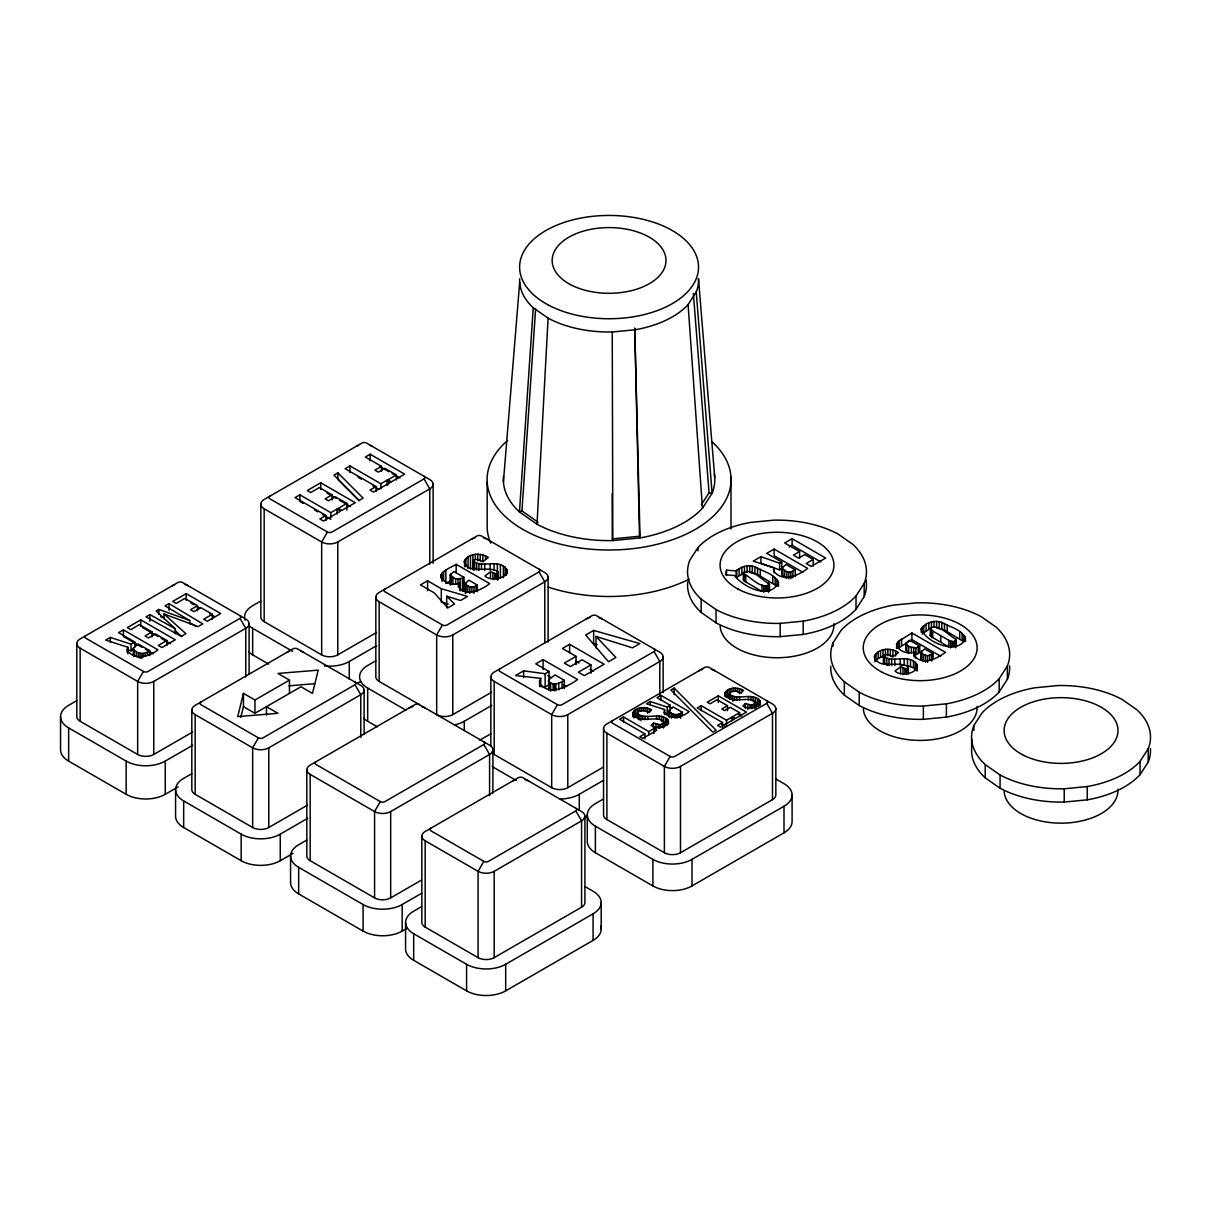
<?xml version="1.0" encoding="UTF-8"?>
<svg xmlns="http://www.w3.org/2000/svg" width="1211" height="1211" viewBox="0 0 1211 1211"><rect width="100%" height="100%" fill="white"/><g stroke="black" fill="none" stroke-linecap="round" stroke-linejoin="round"><path stroke-width="1.5" d="M498.251 572.031L496.253 573.847L490.516 571.819L484.915 575.952C490.833 582.506 512.768 577.405 505.229 567.384C496.147 559.3 482.22 568.277 473.274 561.041L474.061 559.876L477.634 559.406L482.977 561.632L488.351 557.423C481.055 552.594 467.597 552.7 464.131 561.919C469.762 575.74 489.002 564.598 498.251 572.031L498.236 579.403M908.356 667.079L906.343 668.896L900.606 666.867L895.02 671C900.939 677.554 922.858 672.468 915.334 662.432C906.237 654.349 892.325 663.325 883.379 656.09L884.166 654.939L887.724 654.455L893.067 656.68L898.456 652.472C891.145 647.643 877.703 647.749 874.236 656.967C879.867 670.788 899.107 659.662 908.356 667.079L908.341 674.451M714.339 473.879A105.72 61.034 0 0 1 712.098 493.271L702.456 508.196A105.72 61.034 0 0 1 640.044 537.926L612.827 540.575A105.72 61.034 0 0 1 537.018 524.227L548.099 318.16L533.249 307.761A89.463 51.649 0 0 1 519.67 278.833M533.249 307.761L519.458 511.95L537.018 524.227M538.062 522.198L521.956 510.921L535.625 308.623M915.44 658.39L915.44 651.745L913.942 655.166C921.889 666.277 937.072 658.617 945.473 652.351L911.913 632.975L897.775 641.845L896.428 648.052M564.296 688.605L564.296 680.31L554.971 674.921L548.644 679.916L548.886 689.786M503.428 481.736L519.686 282.193M778.643 582.521C769.575 600.353 743.297 587.093 734.426 575.497L725.525 574.847L726.555 570.184L736.106 570.896C741.132 566.46 748.474 564.477 754.907 566.809C762.975 571.88 778.597 574.392 778.643 585.836M965.561 638.076C958.385 656.665 924.735 641.618 921.208 628.842C925.431 622.393 934.62 619.85 941.825 622.363C949.893 627.434 965.515 629.947 965.561 641.391M889.01 658.829L889.01 665.475L883.788 663.371L884.166 661.569M632.853 716.64C631.279 706.77 645.554 705.786 651.609 709.873L649.066 712.431L643.646 710.509L639.014 711.251L637.546 713.052L637.546 718.032M729.416 698.565L729.416 693.585L730.869 691.769L735.501 691.027L740.935 692.949L743.478 690.406C738.014 686.909 725.51 686.758 724.874 694.887C732.034 704.893 746.642 695.659 755.452 701.699L755.785 707.602M289.459 693.373L289.459 680.098L254.961 700.019L243.456 693.373L237.704 716.609L277.97 713.294L266.465 706.664L266.465 714.959M240.807 717.381L243.456 706.664L243.456 693.373M459.696 583.051L458.197 586.457C466.144 597.568 481.327 589.908 489.728 583.657L456.169 564.281C452.157 567.202 434.749 572.833 443.317 580.311C447.919 583.702 454.276 585.609 459.696 583.051L459.696 589.696M782.003 568.141L786.847 571.759L786.847 578.389L784.652 577.359L782.003 574.786L782.003 568.141L786.015 564.493L795.294 569.836L795.294 576.481M782.003 574.786L782.336 566.945M760.917 556.697L753.257 561.117L774.086 567.838L773.965 571.486C783.199 582.627 798.443 575.437 807.676 568.428L774.132 549.067L766.714 553.336L781.746 562.025L781.746 568.655L779.642 569.881L760.917 563.327L760.917 556.697L779.642 563.236L781.746 562.025M450.204 585.004L450.204 575.043L453.943 571.547L463.995 577.359L463.995 590.635L462.466 591.528L462.466 578.252L463.995 577.359M465.327 593.435L465.327 583.475L468.884 580.175L477.331 585.064L477.331 591.695M905.949 643.737L908.689 646.462L908.689 653.107L905.949 650.383L905.949 643.737L908.114 641.164L909.688 640.256L919.739 646.053L919.739 652.699L915.879 654.591L915.879 647.961L919.739 646.053M905.949 650.383L906.388 642.481M921.071 652.184L923.554 654.621L923.554 661.267L921.071 658.829L921.071 652.184L924.629 648.884L933.091 653.758L933.091 658.739M921.071 658.829L921.48 651.018M539.667 686.561L539.591 680.854L540.712 678.357L515.538 675.541L523.652 670.849L545.132 673.74L549.022 671.484L549.022 684.775L545.132 687.015L541.544 686.531M127.064 652.26L127.897 647.264L105.705 640.119L110.337 637.44L131.045 644.176L134.784 642.012L134.784 646.992M670.228 705.271L667.17 707.042L650.262 701.532L646.462 703.727L664.597 709.57L664.203 712.371C670.561 720.606 682.247 717.366 689.135 711.644L660.949 695.371L657.013 697.642L670.228 705.271L670.228 710.251M632.853 713.309C638.318 724.98 654.984 714.959 663.583 721.166L663.446 723.043L660.252 724.708L653.531 723.043L651.094 725.495C655.953 729.264 669.986 727.811 667.882 719.879C659.828 711.538 646.795 720.242 638 714.006L637.546 713.052M755.785 702.622L752.107 705.241L745.386 703.561L742.948 706.013C747.823 709.782 761.84 708.344 759.751 700.397C751.683 692.056 738.665 700.76 729.87 694.539L729.416 693.585M134.058 653.41L133.361 655.741L133.21 648.324L138.236 643.995L149.664 650.595L149.664 655.575M668.941 717.079L668.941 710.448L673.059 706.906L682.383 712.295L682.383 715.61M240.005 615.688A3.255 1.877 0 0 1 240.005 618.352L147.999 671.469A3.255 1.877 0 0 1 143.398 671.469L137.66 681.43L137.66 754.468A11.383 6.57 0 0 0 153.752 754.468L192.488 732.095M424.032 476.256A3.255 1.877 0 0 1 424.032 478.905L332.011 532.023A3.255 1.877 0 0 1 327.424 532.023L321.672 541.983L321.672 654.863A11.383 6.57 0 0 0 337.763 654.863L376.515 632.505M355.02 682.096A3.255 1.877 0 0 1 355.02 684.745L263.014 737.862A3.255 1.877 0 0 1 258.412 737.862L252.66 747.823L252.66 827.507A11.383 6.57 0 0 0 268.766 827.507L307.503 805.133M539.031 569.215A3.255 1.877 0 0 1 539.031 571.864L447.026 624.982A3.255 1.877 0 0 1 442.424 624.982L436.671 634.942L436.671 714.626A11.383 6.57 0 0 0 452.778 714.626L491.515 692.253M483.825 741.843A3.255 1.877 0 0 1 483.825 744.508L384.916 801.606A3.255 1.877 0 0 1 380.315 801.606L374.577 811.567L374.577 897.896A11.383 6.57 0 0 0 390.669 897.896L421.473 880.109M654.046 648.884A3.255 1.877 0 0 1 654.046 651.548L562.04 704.666A3.255 1.877 0 0 1 557.438 704.666L551.686 714.626L551.686 787.665A11.383 6.57 0 0 0 567.777 787.665L603.29 767.168M575.83 808.252A3.255 1.877 0 0 1 575.83 810.901L488.427 861.369A3.255 1.877 0 0 1 483.825 861.369L478.073 871.33L478.073 957.644A11.383 6.57 0 0 0 494.179 957.644L581.583 907.19A11.383 6.57 0 0 0 584.913 902.543L584.913 816.214M766.745 700.685A3.255 1.877 0 0 1 766.745 703.334L674.739 756.451A3.255 1.877 0 0 1 670.137 756.451L664.385 766.412L664.385 852.741A11.383 6.57 0 0 0 680.491 852.741L772.497 799.623A11.383 6.57 0 0 0 775.827 794.976L775.827 708.647M548.099 318.16A89.463 51.649 0 0 0 612.251 331.981L635.275 329.755A89.463 51.649 0 0 0 688.09 304.597L696.249 291.957A89.463 51.649 0 0 0 698.475 278.545L714.732 477.406M701.336 504.73L709.056 492.786L693.358 293.365M864.185 596.629L864.185 583.354A89.463 51.649 0 0 0 852.847 544.375L837.982 533.975A89.463 51.649 0 0 0 773.829 520.155L750.805 522.38A89.463 51.649 0 0 0 697.99 547.539L689.831 560.178A89.463 51.649 0 0 0 701.169 599.157L701.169 612.433L716.034 622.832A89.463 51.649 0 0 0 780.172 636.653L803.211 634.428A89.463 51.649 0 0 0 856.01 609.269L864.185 596.629A89.463 51.649 0 0 0 866.001 579.857M701.169 599.157L716.034 609.557A89.463 51.649 0 0 0 780.172 623.377L803.211 621.152A89.463 51.649 0 0 0 856.01 595.994L864.185 583.354M833.017 646.159L833.017 642.844L841.191 630.22A89.463 51.649 0 0 1 893.99 605.046L917.03 602.821A89.463 51.649 0 0 1 981.167 616.641L996.032 627.041A89.463 51.649 0 0 1 1007.37 666.02L1007.37 679.31L999.196 691.935A89.463 51.649 0 0 1 946.397 717.094L923.357 719.334A89.463 51.649 0 0 1 859.22 705.498L844.355 695.114A89.463 51.649 0 0 1 830.776 666.186M833.017 642.844A89.463 51.649 0 0 0 844.355 681.823L859.22 692.223A89.463 51.649 0 0 0 923.357 706.043L946.397 703.818A89.463 51.649 0 0 0 999.196 678.66L1007.37 666.02M973.871 730.551L973.871 725.571L982.045 712.946A89.463 51.649 0 0 1 1034.845 687.787L1057.884 685.547A89.463 51.649 0 0 1 1122.022 699.383L1136.887 709.782A89.463 51.649 0 0 1 1148.225 748.761L1148.225 762.037L1140.051 774.662A89.463 51.649 0 0 1 1087.251 799.835L1064.227 802.06A89.463 51.649 0 0 1 1000.074 788.24L985.209 777.84A89.463 51.649 0 0 1 971.646 752.273L971.646 738.998M973.871 725.571A89.463 51.649 0 0 0 985.209 764.565L1000.074 774.964A89.463 51.649 0 0 0 1064.227 788.785L1087.251 786.544A89.463 51.649 0 0 0 1140.051 761.386L1148.225 748.761M874.675 661.842L878.157 658.542L882.986 656.483L882.986 649.838M633.656 717.926L637.728 715.217M744.508 566.385L744.508 573.03L736.106 577.541L736.106 570.896M922.101 633.974L928.776 629.508L928.776 622.878M940.675 656.226L911.913 639.62L897.775 648.49L897.775 641.845M769.424 584.701C760.553 589.545 751.032 577.117 743.403 573.499L743.387 572.606C752.243 567.762 761.749 580.236 769.363 583.808L769.424 591.346L769.363 583.808M948.864 640.347L953.799 641.739L956.281 639.363C948.667 635.805 939.161 623.317 930.305 628.161L930.305 635.699L931.198 636.638L948.864 646.992L948.864 640.347L932.712 631.022L930.305 628.161M744.432 578.343L743.387 579.252L744.281 581.083L761.946 591.422L761.946 584.792M729.582 689.089L729.582 695.735L726.464 697.506L726.464 690.875M325.971 515.447L319.886 518.959L323.458 521.033L340.624 511.118L337.052 509.059L330.785 512.677L299.859 494.815L295.045 497.6L325.971 515.447L325.971 520.427M346.846 510.043L346.846 503.398L338.278 508.348L341.865 510.406L355.232 502.686L320.733 482.765L307.276 490.531L310.727 492.529L319.371 487.533L332.026 494.845L332.026 499.825M337.899 472.85L333.979 475.121L359.152 500.415L363.118 498.13L337.899 472.85L337.899 479.495L359.137 500.779M376.061 486.534L369.976 490.046L373.548 492.105L390.714 482.205L387.142 480.131L380.875 483.749L349.949 465.902L345.135 468.672L376.061 486.534L376.061 491.515M387.868 484.839L387.868 479.859L391.32 481.857L404.641 474.152L370.142 454.231L365.328 457.016L381.48 466.341L381.48 471.321M332.026 494.845L325.078 498.841L328.484 500.809L335.432 496.813L346.846 503.398M381.48 466.341L374.865 470.156L378.286 472.123L384.886 468.309L396.391 474.939L396.391 479.919M127.064 648.945L127.412 650.685C135.193 660.752 149.498 656.801 157.914 649.807L123.416 629.887L118.602 632.657L134.784 642.012M166.861 645.493L166.861 640.513L158.308 645.448L161.88 647.522L175.262 639.802L140.748 619.881L127.291 627.646L130.743 629.644L139.386 624.649L152.041 631.945L152.041 636.925M175.338 633.807L175.338 628.827L149.907 614.582L146.031 616.823L181.181 636.38L185.858 633.671L164.015 613.977L164.015 618.957M189.703 623.862L189.703 620.532L158.853 609.421L156.128 610.995L175.338 628.827M164.015 613.977L198.089 626.617L202.812 623.877L168.95 603.593L165.029 605.863L189.703 620.532M212.319 619.245L212.319 614.265L203.751 619.215L207.338 621.273L220.705 613.553L186.206 593.632L172.749 601.413L176.201 603.396L184.844 598.401L197.499 605.712L197.499 610.692M387.868 479.859L396.391 474.939M152.041 631.945L145.093 635.957L148.514 637.925L155.447 633.913L166.861 640.513M197.499 605.712L190.551 609.723L193.957 611.691L200.905 607.68L212.319 614.265M127.594 649.686L131.045 650.807L133.543 649.368M133.21 648.324C136.056 654.349 144.911 654.909 149.664 650.595M264.165 508.787L321.672 541.983A11.383 6.57 0 0 0 337.763 541.983L429.769 488.866A11.383 6.57 0 0 0 429.769 479.571L366.524 443.044A3.255 1.877 0 0 0 361.922 443.044L264.165 499.492A11.383 6.57 0 0 0 264.165 508.787L264.165 621.667L321.672 654.863M76.717 700.669L68.649 705.332A27.656 15.97 0 0 0 68.649 727.902L68.649 761.113L126.156 794.31A27.656 15.97 0 0 0 165.256 794.31L178.168 786.847M260.728 601.065L252.66 605.727A27.656 15.97 0 0 0 245.091 620.138M80.153 648.218L137.66 681.43A11.383 6.57 0 0 0 153.752 681.43L245.757 628.312A11.383 6.57 0 0 0 245.757 619.003L182.513 582.491A3.255 1.877 0 0 0 177.911 582.491L80.153 638.924A11.383 6.57 0 0 0 80.153 648.218L80.153 721.272L137.66 754.468M446.723 596.221L460.528 600.505L467.522 596.463L441.304 588.697L427.589 580.78L420.474 584.898L434.174 592.815L447.767 607.877L454.473 604.001L446.723 596.221L446.723 607.846M451.748 580.114L445.86 583.52L445.86 570.23M68.649 727.902L126.156 761.098A27.656 15.97 0 0 0 165.256 761.098L192.7 745.265M243.456 706.664L254.961 713.294L300.964 686.743L312.468 693.373L318.221 670.137L277.97 673.452L289.459 680.098M465.327 583.475C467.718 587.653 473.773 587.865 477.331 585.064M324.321 665.868A27.656 15.97 0 0 0 349.268 661.509L376.712 645.66M375.743 660.828L367.675 665.49A27.656 15.97 0 0 0 367.675 688.06L367.675 721.272L377.257 726.797M191.732 773.708L183.663 778.37A27.656 15.97 0 0 0 183.663 800.94L183.663 827.507L241.156 860.703A27.656 15.97 0 0 0 280.271 860.703L293.183 853.255M357.336 683.413L360.575 681.536M379.164 601.746L436.671 634.942A11.383 6.57 0 0 0 452.778 634.942L544.783 581.825A11.383 6.57 0 0 0 544.783 572.531L481.524 536.004A3.255 1.877 0 0 0 476.922 536.004L379.164 592.451A11.383 6.57 0 0 0 379.164 601.746L379.164 681.43L489.577 745.174A11.383 6.57 0 0 1 489.577 754.468L489.577 795.748M195.153 714.626L252.66 747.823A11.383 6.57 0 0 0 268.766 747.823L360.772 694.705A11.383 6.57 0 0 0 360.772 685.411L297.512 648.884A3.255 1.877 0 0 0 292.911 648.884L195.153 705.332A11.383 6.57 0 0 0 195.153 714.626L195.153 794.31L252.66 827.507M539.591 680.854L539.667 683.231C548.946 696.628 567.611 686.652 577.602 679.538L543.103 659.617L535.777 663.855L549.022 671.484M590.938 673.225L590.938 664.93L578.358 672.181L584.353 675.647L604.122 664.233L569.624 644.313L562.419 648.46L576.058 656.347L576.058 664.642M596.024 636.426L632.49 647.855L639.877 643.586L593.662 630.431L585.7 635.033L608.467 661.721L615.854 657.452L596.024 636.426L596.024 648.036M576.058 656.347L564.356 663.098L570.336 666.55L582.037 659.783L590.938 664.93M455.306 724.723A27.656 15.97 0 0 0 464.282 721.272L491.711 705.423M183.663 800.94L241.156 834.152A27.656 15.97 0 0 0 280.271 834.152L307.7 818.303M813.232 566.082L813.232 559.437L806.148 563.524L811.158 566.415L825.66 558.059L792.1 538.683L784.698 542.967L799.608 551.565L799.608 558.21M789.133 547.039L792.1 545.328L820.861 561.919M548.886 681.49C553.185 686.319 559.876 683.216 564.296 680.31M799.608 551.565L793.432 555.138L798.609 558.12L804.785 554.562L813.232 559.437M306.777 840.086L298.663 844.763A27.656 15.97 0 0 0 298.663 867.348L298.663 893.9L363.073 931.092A27.656 15.97 0 0 0 402.173 931.092L407.032 928.277M490.743 733.866L482.674 738.528A27.656 15.97 0 0 0 479.874 740.436M786.847 571.759L790.874 572.061L795.294 569.836M419.43 704.666A3.255 1.877 0 0 0 414.828 704.666L310.167 765.095A11.383 6.57 0 0 0 310.167 774.389L374.577 811.567A11.383 6.57 0 0 0 390.669 811.567L489.577 754.468L483.825 744.508M494.179 681.43L551.686 714.626A11.383 6.57 0 0 0 567.777 714.626L659.798 661.509A11.383 6.57 0 0 0 659.798 652.214L596.539 615.688A3.255 1.877 0 0 0 591.937 615.688L494.179 672.135A11.383 6.57 0 0 0 494.179 681.43L494.179 754.468L551.686 787.665M644.857 733.836L639.877 736.712L642.799 738.392L656.831 730.294L653.91 728.613L648.793 731.565L623.529 716.973L619.593 719.243L644.857 733.836L644.857 738.816M674.149 688.105L670.894 689.982L712.84 732.155L716.14 730.263L674.149 688.105L674.149 694.736M668.941 710.448C671.272 715.353 678.493 715.822 682.383 712.295M722.558 722.543L717.578 725.419L720.5 727.1L734.532 719.001L731.611 717.306L726.494 720.273L701.214 705.68L697.279 707.951L722.558 722.543L722.558 727.523M739.618 716.004L739.618 712.689L732.61 716.73L735.546 718.411L746.476 712.113L718.274 695.825L707.269 702.183L710.1 703.803L717.154 699.731L727.493 705.695L727.493 710.675M727.493 705.695L721.832 708.98L724.602 710.585L730.278 707.3L739.618 712.689M559.739 798.988A27.656 15.97 0 0 0 579.282 794.31L603.502 780.323M298.663 867.348L363.073 904.526A27.656 15.97 0 0 0 402.173 904.526L421.625 893.294M603.456 798.942L595.388 803.604A27.656 15.97 0 0 0 595.388 826.174L595.388 852.741L652.896 885.937A27.656 15.97 0 0 0 691.996 885.937L784.001 832.82A27.656 15.97 0 0 0 792.1 821.527L792.1 794.976M421.761 906.494L413.678 911.172A27.656 15.97 0 0 0 413.678 933.742L413.678 960.308L466.583 990.855A27.656 15.97 0 0 0 505.683 990.855L593.087 940.387A27.656 15.97 0 0 0 600.656 925.976M584.126 818.076L587.35 816.199M425.167 840.782L478.073 871.33A11.383 6.57 0 0 0 494.179 871.33L581.583 820.861A11.383 6.57 0 0 0 581.583 811.567L522.925 777.704A3.255 1.877 0 0 0 518.338 777.704L425.167 831.488A11.383 6.57 0 0 0 425.167 840.782L425.167 927.111L478.073 957.644M606.893 733.215L664.385 766.412A11.383 6.57 0 0 0 680.491 766.412L772.497 713.294A11.383 6.57 0 0 0 772.497 704L709.237 667.488A3.255 1.877 0 0 0 704.651 667.488L606.893 723.921A11.383 6.57 0 0 0 606.893 733.215L606.893 819.544L664.385 852.741M923.554 654.621L927.611 655.726L933.091 653.758M413.678 933.742L466.583 964.289A27.656 15.97 0 0 0 505.683 964.289L593.087 913.821A27.656 15.97 0 0 0 593.087 891.251L585.064 886.619M595.388 826.174L652.896 859.371A27.656 15.97 0 0 0 691.996 859.371L784.001 806.254A27.656 15.97 0 0 0 784.001 783.684L776.009 779.067M450.204 575.043L455.624 579.025L462.466 578.252M521.956 510.921L519.458 511.95A105.72 61.034 0 0 1 503.504 476.423M915.44 651.745C908.886 654.682 898.638 651.866 896.428 644.736M908.689 646.462L915.879 647.961M612.16 493.8L612.282 538.895L639.499 536.261L640.044 537.926L634.746 328.075L639.499 536.261M288.945 685.835L314.557 683.715M776.962 579.539L776.962 586.185L757.586 574.483L749.685 572.44L749.685 565.794M963.88 635.094L963.88 641.739L944.489 630.038L936.603 627.994L936.603 621.364M709.056 492.786L712.098 493.271L696.249 291.957M916.606 663.719L916.606 670.349L913.488 667.836L907.493 665.656L907.493 659.026M597.22 644.721L593.662 643.707L593.662 630.431M448.297 604.047L441.304 601.973L441.304 588.697M663.795 712.583L667.17 713.688L667.17 707.042M160.579 616.687L164 617.913M755.376 704.166L758.797 706.104L758.797 699.458M663.507 723.648L666.928 725.571L666.928 718.94M802.893 572.303L774.132 555.698L774.132 549.067M379.558 466.311L388.958 471.745M392.107 473.562L399.948 478.088M358.093 477.24L361.347 479.117M372.746 485.687L379.255 489.456M738.634 714.233L741.768 716.034M327 493.028L336.416 498.463M339.549 500.264L350.524 506.607M721.756 724.178L724.905 725.995M462.557 581.25L465.766 583.096M668.775 706.528L671.908 708.344M303.113 503.337L299.859 501.46L299.859 494.815M314.512 509.907L317.766 511.799M322.641 514.614L330.785 519.307M575.891 661.206L579.025 663.022M590.014 669.365L593.148 671.166M327.424 532.023L269.917 498.826A3.255 1.877 0 0 1 269.917 496.177M547.796 675.617L550.944 677.433M563.478 684.669L566.627 686.486M442.424 624.982L384.916 591.785A3.255 1.877 0 0 1 384.916 589.136M670.137 756.451L612.645 723.255A3.255 1.877 0 0 1 612.645 720.606M557.438 704.666L499.931 671.469A3.255 1.877 0 0 1 499.931 668.805M367.675 688.06L406.003 710.206M248.633 625.36A27.656 15.97 0 0 0 252.66 628.312L292.593 651.367M492.256 766.639L516.219 780.474M190.914 602.987L194.048 604.804M197.181 606.62L200.315 608.422M209.73 613.856L214.438 616.566M248.633 651.912A27.656 15.97 0 0 0 252.66 654.863L268.63 664.082M142.323 627.419L158.005 636.471M161.139 638.288L170.554 643.722M142.232 647.385L123.416 636.517L123.416 629.887M145.381 649.202L153.222 653.728M380.315 801.606L315.92 764.429A3.255 1.877 0 0 1 315.92 761.764M483.825 861.369L430.919 830.822A3.255 1.877 0 0 1 430.919 828.173M143.398 671.469L85.905 638.273A3.255 1.877 0 0 1 85.905 635.608M258.412 737.862L200.905 704.666A3.255 1.877 0 0 1 200.905 702.002M306.837 769.742L306.837 856.056A11.383 6.57 0 0 0 310.167 860.703L374.577 897.896M189.915 622.787L196.364 626.662M174.944 630.462L181.771 636.623M768.501 589.515L769.363 590.453M766.745 703.334L772.497 713.294L772.497 799.623M654.046 651.548L659.798 661.509L659.798 695.22M539.031 571.864L544.783 581.825L544.783 642.98M424.032 478.905L429.769 488.866L429.769 564.114M575.83 810.901L581.583 820.861L581.583 907.19M355.02 684.745L360.772 694.705L360.772 737.317M240.005 618.352L245.757 628.312L245.757 676.994M612.282 538.895L612.827 540.575L612.251 331.981M688.09 304.597L702.456 508.196M930.305 634.806L930.305 635.699M1140.051 761.386L1140.051 774.662M1087.251 786.544L1087.251 799.835M1064.227 788.785L1064.227 802.06M1000.074 774.964L1000.074 788.24M999.196 678.66L999.196 691.935M985.209 764.565L985.209 777.84M965.031 636.592L965.031 641.573M962.094 633.565L962.094 640.21M959.672 632.006L959.672 638.636M956.281 639.363L956.342 646.901M955.373 641.134L955.373 647.779M953.799 641.739L953.799 646.719M952.255 641.739L952.255 646.719M950.65 641.225L950.65 647.87M947.214 624.8L947.214 631.446M946.397 703.818L946.397 717.094M944.489 623.408L944.489 630.038M941.825 622.363L941.825 629.009M940.78 635.684L940.78 642.33M939.191 621.682L939.191 628.327M934.029 621.44L934.029 626.42M932.712 631.022L932.712 637.652M931.804 654.5L931.804 661.145M931.426 621.939L931.426 628.585M931.198 630.008L931.198 636.638M929.715 655.408L929.715 660.389M927.611 655.726L927.611 662.356M926.082 624.225L926.082 630.87M925.567 655.469L925.567 662.114M923.721 625.799L923.721 632.43M923.357 706.043L923.357 719.334M922.101 627.328L922.101 632.309M921.798 653.35L921.798 659.995M921.208 628.842L921.208 632.157M918.21 646.946L918.21 653.592M917.332 665.036L917.332 668.351M917.121 667.761L917.121 671.076M915.334 662.432L915.334 669.077M914.063 653.44L914.063 656.771M913.699 648.218L913.699 653.198M913.488 661.191L913.488 667.836M911.913 632.975L911.913 639.62M911.368 647.734L911.368 652.714M910.521 659.798L910.521 666.444M907.887 666.383L907.69 673.407M906.736 645.054L906.736 651.7M906.343 668.896L906.343 673.876M904.874 668.76L904.874 673.74M904.148 658.739L904.148 665.384L900.242 665.399L900.242 658.754M903.028 668.063L903.028 674.709M901.605 638.939L901.605 645.569M900.606 666.867L900.606 673.498M899.379 640.392L899.379 647.037M896.791 643.298L896.791 648.279M895.656 651.094L895.656 656.074M894.808 658.981L894.808 665.611M892.946 650.095L892.946 656.74L890.342 656.12L890.342 649.474M891.599 659.026L891.599 665.656M887.86 649.217L887.86 655.862M886.785 658.33L886.785 664.975M885.423 649.353L885.423 655.984M884.741 657.422L884.741 664.052M883.788 656.74L883.788 663.371M883.379 656.09L883.379 662.735M880.564 650.685L880.564 657.331M878.157 651.896L878.157 658.542M875.992 653.471L875.992 660.116M874.675 655.196L874.675 660.177M859.22 692.223L859.22 705.498M856.01 595.994L856.01 609.269M844.355 681.823L844.355 695.114M803.211 621.152L803.211 634.428M792.887 571.229L792.887 577.874M792.1 538.683L792.1 545.328M790.874 572.061L790.874 578.707M788.876 572.213L788.876 578.843M784.652 570.729L784.652 577.359M784.001 806.254L784.001 832.82M782.806 569.397L782.806 576.042M780.172 623.377L780.172 636.653M779.642 563.236L779.642 569.881M778.128 581.038L778.128 586.018M775.176 578.01L775.176 584.641M774.086 567.838L774.086 572.818M772.769 576.436L772.769 583.081M768.501 582.885L768.455 592.224M766.896 586.185L766.896 591.165M765.352 586.169L765.352 591.15M763.732 585.67L763.732 592.315M760.296 569.246L760.296 575.891M760.296 701.366L760.296 704.696M759.751 700.397L759.751 705.377M757.586 567.838L757.586 574.483M757.435 698.535L757.435 705.18M755.376 697.536L755.301 708.541M754.907 566.809L754.907 573.439M754.029 704.53L754.029 707.845M753.287 696.87L753.287 701.85M752.273 566.127L752.273 572.758M752.107 705.241L752.107 708.556M751.047 696.567L751.047 699.882M751.092 705.317L751.092 708.632M750.048 705.211L750.048 708.541M748.489 696.507L748.489 699.837M747.838 704.62L747.838 709.601M747.126 565.885L747.126 572.515M745.794 575.467L745.794 582.097M745.386 703.561L745.386 708.541M744.281 574.438L744.281 581.083M743.387 572.606L743.403 580.145M741.859 567.323L741.859 573.953M741.45 689.483L741.45 692.798M739.437 688.787L739.437 693.767M739.573 696.84L739.573 700.155M739.164 568.67L739.164 575.316M737.423 688.332L737.423 691.648M736.803 570.23L736.803 576.875M736.803 696.84L736.803 700.155M735.395 688.105L735.395 691.436M734.638 696.673L734.638 699.988M733.397 688.166L733.397 691.481M732.822 696.264L732.822 701.245M731.611 717.306L731.611 720.636M731.459 688.484L731.459 691.814M731.081 695.462L731.081 698.792M730.99 477.073L730.99 523.561A121.978 70.435 0 0 1 730.944 529.071M729.87 694.539L729.87 699.519M727.781 689.982L727.781 696.628M726.555 570.184L726.555 575.164M726.494 720.273L726.494 725.253M725.51 691.814L725.51 696.794M724.935 692.798L724.935 696.113M718.274 695.825L718.274 702.471M716.034 609.557L716.034 622.832M701.214 705.68L701.214 710.66M697.99 547.539L697.99 550.869M691.996 859.371L691.996 885.937M680.643 713.294L680.643 718.274M680.491 766.412L680.491 852.741M678.947 714.127L678.947 717.457M677.403 714.596L677.403 717.926M675.98 714.732L675.98 718.062M674.588 714.535L674.588 717.866M673.134 714.036L673.134 717.351M671.484 713.188L671.484 718.168M669.532 711.75L669.532 716.715M669.062 711.069L669.062 716.049M668.427 720.848L668.427 724.163M667.882 719.879L667.882 723.194M665.566 718.017L665.566 724.662M664.597 709.57L664.597 714.551M663.916 722.104L663.916 727.084M663.507 717.003L663.446 728.023M663.128 656.862L663.128 692.435M662.16 724.011L662.16 727.327M661.433 716.352L661.433 721.332M660.949 695.371L660.949 700.352M660.252 724.708L660.252 728.023M659.178 716.034L659.178 719.364M659.238 724.784L659.238 728.114M658.194 724.693L658.194 728.008M656.619 715.989L656.619 719.304M655.984 724.102L655.984 729.083M653.91 728.613L653.91 733.594M653.531 723.043L653.531 728.023M652.896 859.371L652.896 885.937M650.262 701.532L650.262 704.863M649.596 708.95L649.596 712.265M648.793 731.565L648.793 734.88M647.567 708.253L647.567 713.234M647.718 716.306L647.718 719.637M645.554 707.799L645.554 711.129M644.948 716.306L644.948 719.637M643.541 707.587L643.541 710.902M642.769 716.155L642.769 719.47M641.527 707.633L641.527 710.963M640.967 715.731L640.967 720.712M639.59 707.966L639.59 711.281M639.226 714.944L639.226 719.924M638 714.006L638 718.986M637.728 708.571L637.728 713.551M635.911 709.449L635.911 716.095M634.594 710.342L634.594 716.988M633.656 711.281L633.656 716.261M633.065 712.28L633.065 715.595M623.529 716.973L623.529 721.953M603.547 728.568L603.547 814.882A11.383 6.57 0 0 0 606.893 819.544M601.186 902.543L601.186 929.094M593.087 913.821L593.087 940.387M587.29 814.882L587.29 841.448A27.656 15.97 0 0 0 595.388 852.741M579.282 794.31L579.282 810.235M569.624 644.313L569.624 652.608M567.777 714.626L567.777 787.665M562.071 681.581L562.071 688.226M558.74 683.216L558.74 689.846M555.819 684.003L555.819 690.633M554.471 684.079L554.471 690.724M553.155 683.927L553.155 690.573M550.627 682.959L550.627 691.269M548.644 679.916L548.644 689.876M548.114 577.178L548.114 642.027M545.132 673.74L545.132 687.015M543.103 659.617L543.103 669.577M540.712 678.357L540.712 686.652M523.652 670.849L523.652 677.494M507.242 569.972L507.242 573.303M506.501 568.655L506.501 575.301M505.683 964.289L505.683 990.855M505.229 567.384L505.229 575.679M503.398 566.142L503.398 577.768M500.415 564.75L500.415 578.025L497.388 577.253L497.388 563.963M497.797 571.335L497.797 579.63M497.6 573.363L497.6 580.008M496.253 573.847L496.253 578.828M494.769 573.696L494.769 578.676M494.179 871.33L494.179 957.644M494.043 563.69L494.043 570.32M492.922 573.015L492.922 579.66M492.907 749.821L492.907 792.978M490.849 676.782L490.849 746.067M490.516 571.819L490.516 578.449M490.137 563.705L490.137 570.351M487.17 482.069L487.17 528.541A121.978 70.435 0 0 0 490.743 543.149M485.55 556.046L485.55 559.361M484.718 563.917L484.718 570.563M482.841 555.047L482.841 561.692M481.494 563.963L481.494 568.943M480.252 554.426L480.252 561.056M478.905 563.781L478.905 570.411M477.755 554.169L477.755 560.799M476.68 563.282L476.68 569.927M476.059 585.806L476.059 590.786M475.317 554.29L475.317 559.27M474.651 562.373L474.651 569.003M474.061 559.876L474.061 569.836M473.97 586.699L473.97 593.345M473.698 561.677L473.698 569.987M473.41 560.436L473.41 570.396M472.88 554.789L472.88 568.065M471.866 587.017L471.866 591.997M470.474 555.637L470.474 568.913M469.823 586.775L469.823 593.405M468.067 556.848L468.067 568.459M467.809 585.927L467.809 592.557M466.583 964.289L466.583 990.855M466.053 584.656L466.053 592.951M465.887 558.422L465.887 566.718M464.585 560.148L464.585 566.778M464.282 721.272L464.282 730.49M460.135 579.252L460.135 590.877M457.955 579.509L457.955 584.489M456.169 564.281L456.169 572.576M455.624 579.025L455.624 584.005M452.944 577.768L452.944 584.413M452.778 634.942L452.778 714.626M450.992 576.36L450.992 584.656M450.643 573.787L450.643 583.747M443.635 571.698L443.635 579.993M442.03 573.151L442.03 581.447M441.046 574.589L441.046 577.919M433.114 484.218L433.114 563.236M427.589 580.78L427.589 590.741M421.837 836.135L421.837 922.449A11.383 6.57 0 0 0 425.167 927.111M405.579 922.449L405.579 949.015A27.656 15.97 0 0 0 413.678 960.308M402.173 904.526L402.173 931.092M390.669 811.567L390.669 897.896M387.142 480.131L387.142 485.111M380.875 483.749L380.875 488.729M375.834 597.099L375.834 676.782A11.383 6.57 0 0 0 379.164 681.43M370.142 454.231L370.142 460.876M364.102 690.058L364.102 734.532M363.073 904.526L363.073 931.092M349.949 465.902L349.949 472.532M349.268 661.509L349.268 679.22M337.763 541.983L337.763 654.863M337.052 509.059L337.052 514.039M330.785 512.677L330.785 517.657M320.733 482.765L320.733 489.411M310.167 774.389L310.167 860.703M290.564 856.056L290.564 882.622A27.656 15.97 0 0 0 298.663 893.9M280.271 834.152L280.271 860.703M268.766 747.823L268.766 827.507M260.834 504.139L260.834 617.02A11.383 6.57 0 0 0 264.165 621.667M254.961 700.019L254.961 713.294M252.66 628.312L252.66 654.863M249.103 623.665L249.103 674.224M241.156 834.152L241.156 860.703M191.822 709.979L191.822 789.663A11.383 6.57 0 0 0 195.153 794.31M186.206 593.632L186.206 600.278M175.565 789.663L175.565 816.214A27.656 15.97 0 0 0 183.663 827.507M168.95 603.593L168.95 610.238M165.256 761.098L165.256 794.31M158.853 609.421L158.853 614.401M153.752 681.43L153.752 754.468M149.907 614.582L149.907 621.228M147.53 651.821L147.53 655.136M145.456 652.85L145.456 656.165M143.564 653.425L143.564 656.74M141.823 653.592L141.823 658.572M140.748 619.881L140.748 626.511M140.113 653.35L140.113 658.33M138.342 652.729L138.342 657.709M136.328 651.7L136.328 656.68M133.921 649.913L133.921 656.559M131.045 644.176L131.045 650.807M127.897 647.264L127.897 653.91M126.156 761.098L126.156 794.31M110.337 637.44L110.337 642.42M76.808 643.571L76.808 716.624A11.383 6.57 0 0 0 80.153 721.272M60.55 716.624L60.55 749.821A27.656 15.97 0 0 0 68.649 761.113M698.898 670.803A11.383 6.57 0 0 1 702.592 669.38M711.296 669.38A11.383 6.57 0 0 1 714.99 670.803M512.586 781.019A11.383 6.57 0 0 1 516.28 779.596M524.984 779.596A11.383 6.57 0 0 1 528.677 781.019M471.185 539.334A11.383 6.57 0 0 1 474.879 537.911M483.583 537.911A11.383 6.57 0 0 1 487.276 539.334M367.675 721.272A27.656 15.97 0 0 1 363.633 718.32M586.185 619.003A11.383 6.57 0 0 1 589.878 617.58M598.597 617.58A11.383 6.57 0 0 1 602.291 619.003M494.179 754.468A11.383 6.57 0 0 1 491.711 752.334M172.159 585.806A11.383 6.57 0 0 1 174.52 584.762M184.556 584.383A11.383 6.57 0 0 1 188.25 585.806M833.895 623.726A56.932 32.864 0 0 1 779.021 657.724A56.932 32.864 0 0 1 720.106 626.057M701.169 612.433A89.463 51.649 0 0 1 687.727 581.81M287.158 652.214A11.383 6.57 0 0 1 289.535 651.17M300.903 651.17A11.383 6.57 0 0 1 303.265 652.214M1117.935 789.118A56.932 32.864 0 0 1 1063.061 823.132A56.932 32.864 0 0 1 1004.161 791.449M1150.45 748.61A89.463 51.649 0 0 1 1148.225 762.037M977.08 706.391A56.932 32.864 0 0 1 922.207 740.405A56.932 32.864 0 0 1 863.307 708.723M1009.596 665.883A89.463 51.649 0 0 1 1007.37 679.31M356.17 446.375A11.383 6.57 0 0 1 358.532 445.33M369.9 445.33A11.383 6.57 0 0 1 372.277 446.375M409.076 707.981A11.383 6.57 0 0 1 412.769 706.558M421.473 706.558A11.383 6.57 0 0 1 425.167 707.981M712.492 442.212A121.978 70.435 0 0 1 687.666 533.43A121.978 70.435 0 0 1 527.754 532.068A121.978 70.435 0 0 1 507.621 440.471M689.165 579.176A121.978 70.435 0 0 1 548.174 587.078M738.195 589.167A56.932 32.864 0 0 0 832.472 572.5A56.932 32.864 0 0 0 760.326 533.703A56.932 32.864 0 0 0 738.195 589.167M1022.251 754.574A56.932 32.864 0 0 0 1116.527 737.908A56.932 32.864 0 0 0 1044.382 699.095A56.932 32.864 0 0 0 1022.251 754.574M881.396 671.848A56.932 32.864 0 0 0 975.672 655.166A56.932 32.864 0 0 0 903.527 616.369A56.932 32.864 0 0 0 881.396 671.848M570.275 284.494A56.932 32.864 0 0 0 664.551 267.828A56.932 32.864 0 0 0 592.406 229.03A56.932 32.864 0 0 0 570.275 284.494M548.099 304.884A89.463 51.649 0 0 0 696.249 278.681A89.463 51.649 0 0 0 582.885 217.708A89.463 51.649 0 0 0 548.099 304.884"/></g></svg>
